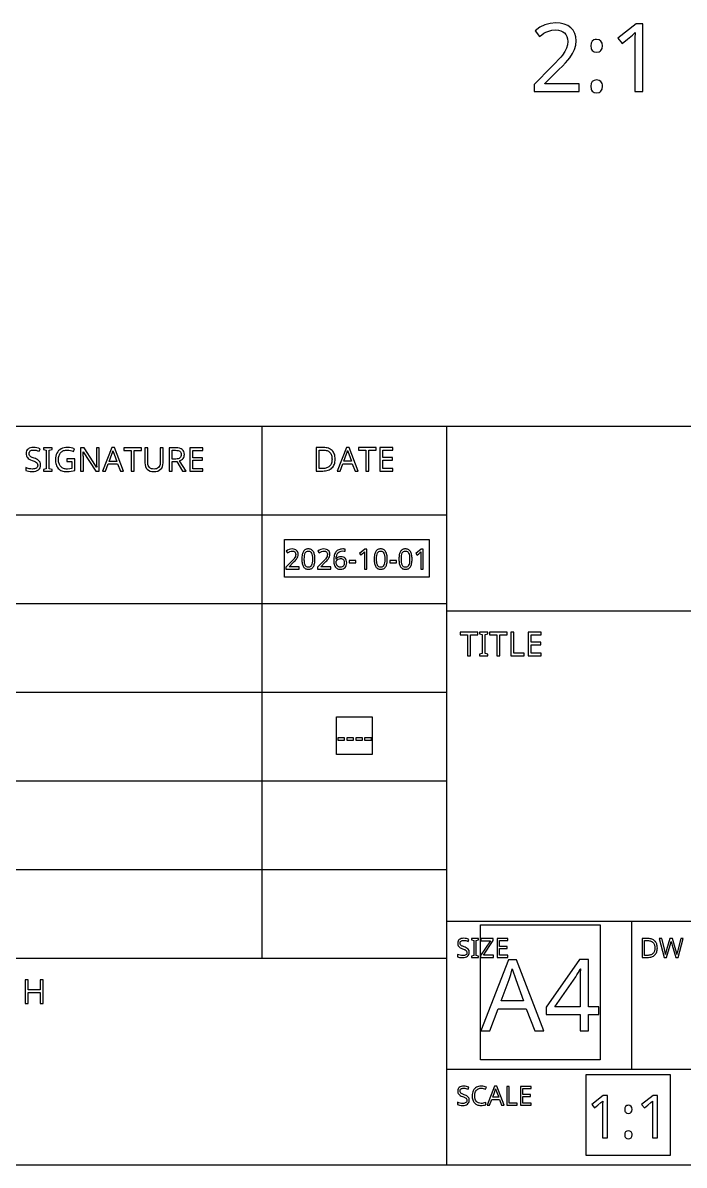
# Model space of a CAD drawing. Extents: x 20 to 297, y 10 to 200.
# Drawn here: x 197 to 231.1, y 10 to 68.9 of the extents above; entities that cross this region are included whole.
import ezdxf

# ---------------------------------------------------------------- set-up
doc = ezdxf.new("R2010")
doc.units = 0
doc.header["$LTSCALE"] = 12.7
doc.header["$MEASUREMENT"] = 0
for name, color, linetype in [('ANNOTATION_TEXT', 7, 'CONTINUOUS'), ('BORDER_FRAME', 7, 'CONTINUOUS'), ('TITLE_BLOCK', 7, 'CONTINUOUS')]:
    doc.layers.add(name, color=color, linetype=linetype)

msp = doc.modelspace()

# ---------------------------------------------------------------- linework, layer by layer
at = {"layer": 'ANNOTATION_TEXT', "color": 7}
for points in [[(225.705, 65.354), (225.705, 65.745), (223.943, 65.745), (223.943, 65.764), (224.67, 66.482), (224.852, 66.663), (225.007, 66.824), (225.132, 66.965), (225.23, 67.085), (225.23, 67.085), (225.376, 67.304), (225.48, 67.519), (225.48, 67.519), (225.543, 67.737), (225.564, 67.962), (225.564, 67.962), (225.546, 68.165), (225.492, 68.346), (225.492, 68.346), (225.403, 68.504), (225.278, 68.639), (225.278, 68.639), (225.122, 68.748), (224.942, 68.825), (224.942, 68.825), (224.738, 68.873), (224.508, 68.89), (224.508, 68.89), (224.223, 68.864), (223.95, 68.787), (223.95, 68.787), (223.689, 68.659), (223.44, 68.479), (223.44, 68.479), (223.668, 68.191), (223.786, 68.278), (223.897, 68.35), (224.001, 68.408), (224.1, 68.451), (224.1, 68.451), (224.298, 68.505), (224.508, 68.522), (224.508, 68.522), (224.643, 68.512), (224.763, 68.482), (224.763, 68.482), (224.868, 68.434), (224.958, 68.367), (224.958, 68.367), (225.029, 68.282), (225.08, 68.181), (225.08, 68.181), (225.112, 68.066), (225.123, 67.936), (225.123, 67.936), (225.106, 67.749), (225.056, 67.576), (225.056, 67.576), (224.974, 67.406), (224.858, 67.23), (224.858, 67.23), (224.774, 67.126), (224.655, 66.992), (224.501, 66.828), (224.312, 66.634), (224.312, 66.634), (223.399, 65.711), (223.399, 65.354), (225.705, 65.354)], [(228.999, 65.354), (228.999, 68.839), (228.644, 68.839), (227.7, 68.108), (227.924, 67.819), (228.201, 68.047), (228.456, 68.258), (228.456, 68.258), (228.599, 68.391), (228.599, 68.391), (228.585, 68.103), (228.58, 67.79), (228.58, 67.79), (228.58, 65.354), (228.999, 65.354)], [(226.308, 67.707), (226.327, 67.569), (226.327, 67.569), (226.351, 67.511), (226.386, 67.464), (226.386, 67.464), (226.429, 67.424), (226.479, 67.397), (226.479, 67.397), (226.606, 67.376), (226.606, 67.376), (226.735, 67.397), (226.735, 67.397), (226.788, 67.424), (226.832, 67.464), (226.832, 67.464), (226.892, 67.569), (226.892, 67.569), (226.913, 67.707), (226.913, 67.707), (226.892, 67.848), (226.892, 67.848), (226.835, 67.953), (226.835, 67.953), (226.737, 68.017), (226.737, 68.017), (226.606, 68.038), (226.606, 68.038), (226.536, 68.032), (226.475, 68.015), (226.475, 68.015), (226.382, 67.95), (226.382, 67.95), (226.324, 67.845), (226.324, 67.845), (226.308, 67.707), (226.308, 67.707)], [(226.308, 65.618), (226.327, 65.478), (226.327, 65.478), (226.351, 65.421), (226.386, 65.373), (226.386, 65.373), (226.429, 65.334), (226.479, 65.306), (226.479, 65.306), (226.606, 65.285), (226.606, 65.285), (226.735, 65.306), (226.735, 65.306), (226.788, 65.334), (226.832, 65.373), (226.832, 65.373), (226.892, 65.478), (226.892, 65.478), (226.913, 65.618), (226.913, 65.618), (226.908, 65.692), (226.892, 65.757), (226.892, 65.757), (226.832, 65.859), (226.832, 65.859), (226.735, 65.924), (226.735, 65.924), (226.606, 65.945), (226.606, 65.945), (226.477, 65.924), (226.477, 65.924), (226.384, 65.859), (226.384, 65.859), (226.327, 65.757), (226.327, 65.757), (226.308, 65.618), (226.308, 65.618)]]:
    msp.add_lwpolyline(points, close=True, dxfattribs=at)
at = {"layer": 'BORDER_FRAME'}
msp.add_line((297, 10), (20, 10), dxfattribs=at)
at = {"layer": 'TITLE_BLOCK'}
for p, q in [((165.555, 48.1), (218.895, 48.1)), ((209.37, 20.668), (209.37, 48.1)), ((218.895, 10), (218.895, 48.1)), ((218.895, 48.1), (297, 48.1)), ((165.555, 43.528), (218.895, 43.528)), ((165.555, 38.956), (218.895, 38.956)), ((218.895, 38.575), (297, 38.575)), ((165.555, 34.384), (218.895, 34.384)), ((165.555, 29.812), (218.895, 29.812)), ((165.555, 25.24), (218.895, 25.24)), ((218.895, 22.573), (297, 22.573)), ((228.42, 14.953), (228.42, 22.573)), ((165.555, 20.668), (218.895, 20.668)), ((218.895, 14.953), (297, 14.953))]:
    msp.add_line(p, q, dxfattribs=at)
for points in [[(197.96, 46.096), (197.958, 46.137), (197.952, 46.174), (197.942, 46.209), (197.928, 46.241), (197.928, 46.241), (197.888, 46.299), (197.83, 46.349), (197.83, 46.349), (197.792, 46.373), (197.746, 46.397), (197.692, 46.422), (197.628, 46.446), (197.628, 46.446), (197.575, 46.466), (197.53, 46.486), (197.492, 46.503), (197.462, 46.52), (197.462, 46.52), (197.417, 46.554), (197.386, 46.592), (197.386, 46.592), (197.368, 46.636), (197.368, 46.636), (197.362, 46.691), (197.362, 46.691), (197.366, 46.731), (197.377, 46.765), (197.377, 46.765), (197.396, 46.796), (197.423, 46.822), (197.423, 46.822), (197.457, 46.842), (197.496, 46.857), (197.496, 46.857), (197.541, 46.865), (197.592, 46.868), (197.592, 46.868), (197.661, 46.864), (197.732, 46.852), (197.806, 46.832), (197.883, 46.803), (197.883, 46.803), (197.93, 46.935), (197.852, 46.964), (197.77, 46.986), (197.685, 46.998), (197.596, 47.003), (197.596, 47.003), (197.513, 46.997), (197.438, 46.981), (197.438, 46.981), (197.372, 46.955), (197.314, 46.919), (197.314, 46.919), (197.268, 46.873), (197.234, 46.82), (197.234, 46.82), (197.215, 46.76), (197.208, 46.693), (197.208, 46.693), (197.212, 46.63), (197.225, 46.573), (197.225, 46.573), (197.248, 46.522), (197.28, 46.477), (197.28, 46.477), (197.322, 46.437), (197.376, 46.399), (197.443, 46.365), (197.521, 46.332), (197.521, 46.332), (197.577, 46.311), (197.625, 46.292), (197.665, 46.273), (197.698, 46.255), (197.698, 46.255), (197.748, 46.22), (197.782, 46.182), (197.782, 46.182), (197.8, 46.137), (197.8, 46.137), (197.807, 46.083), (197.807, 46.083), (197.802, 46.039), (197.789, 46), (197.789, 46), (197.768, 45.967), (197.738, 45.939), (197.738, 45.939), (197.699, 45.916), (197.651, 45.899), (197.651, 45.899), (197.596, 45.89), (197.533, 45.887), (197.533, 45.887), (197.45, 45.891), (197.361, 45.906), (197.361, 45.906), (197.273, 45.928), (197.192, 45.958), (197.192, 45.958), (197.192, 45.812), (197.257, 45.787), (197.335, 45.769), (197.424, 45.758), (197.526, 45.754), (197.526, 45.754), (197.623, 45.76), (197.708, 45.777), (197.708, 45.777), (197.782, 45.806), (197.845, 45.846), (197.845, 45.846), (197.895, 45.896), (197.93, 45.954), (197.93, 45.954), (197.952, 46.02), (197.96, 46.096), (197.96, 46.096)], [(198.546, 45.771), (198.546, 45.859), (198.403, 45.891), (198.403, 46.863), (198.546, 46.897), (198.546, 46.985), (198.107, 46.985), (198.107, 46.897), (198.25, 46.863), (198.25, 45.891), (198.107, 45.859), (198.107, 45.771), (198.546, 45.771)], [(199.308, 46.412), (199.308, 46.276), (199.575, 46.276), (199.575, 45.916), (199.457, 45.894), (199.337, 45.887), (199.337, 45.887), (199.282, 45.888), (199.231, 45.894), (199.184, 45.904), (199.14, 45.917), (199.14, 45.917), (199.099, 45.935), (199.061, 45.957), (199.027, 45.982), (198.996, 46.012), (198.996, 46.012), (198.968, 46.045), (198.945, 46.081), (198.924, 46.122), (198.908, 46.166), (198.908, 46.166), (198.895, 46.213), (198.886, 46.265), (198.881, 46.32), (198.879, 46.378), (198.879, 46.378), (198.886, 46.486), (198.909, 46.582), (198.909, 46.582), (198.926, 46.625), (198.947, 46.665), (198.972, 46.703), (199.001, 46.737), (199.001, 46.737), (199.033, 46.768), (199.068, 46.794), (199.105, 46.817), (199.146, 46.835), (199.146, 46.835), (199.19, 46.849), (199.237, 46.86), (199.287, 46.866), (199.34, 46.868), (199.34, 46.868), (199.417, 46.864), (199.495, 46.851), (199.573, 46.829), (199.653, 46.798), (199.653, 46.798), (199.711, 46.931), (199.626, 46.963), (199.537, 46.985), (199.444, 46.998), (199.349, 47.003), (199.349, 47.003), (199.255, 46.998), (199.168, 46.984), (199.087, 46.96), (199.013, 46.927), (199.013, 46.927), (198.946, 46.885), (198.887, 46.835), (198.887, 46.835), (198.837, 46.777), (198.795, 46.71), (198.795, 46.71), (198.762, 46.636), (198.738, 46.556), (198.724, 46.47), (198.719, 46.378), (198.719, 46.378), (198.722, 46.306), (198.729, 46.239), (198.74, 46.175), (198.757, 46.116), (198.757, 46.116), (198.778, 46.06), (198.805, 46.009), (198.836, 45.962), (198.871, 45.919), (198.871, 45.919), (198.911, 45.88), (198.955, 45.847), (199.003, 45.818), (199.054, 45.795), (199.054, 45.795), (199.11, 45.777), (199.17, 45.765), (199.233, 45.757), (199.301, 45.754), (199.301, 45.754), (199.424, 45.758), (199.532, 45.77), (199.532, 45.77), (199.631, 45.79), (199.728, 45.817), (199.728, 45.817), (199.728, 46.412), (199.308, 46.412)], [(200.982, 45.771), (200.982, 46.985), (200.839, 46.985), (200.839, 46.3), (200.839, 46.268), (200.84, 46.228), (200.842, 46.18), (200.844, 46.122), (200.844, 46.122), (200.846, 46.068), (200.848, 46.026), (200.85, 45.997), (200.851, 45.98), (200.851, 45.98), (200.844, 45.98), (200.632, 46.31), (200.233, 46.926), (200.196, 46.985), (200.019, 46.985), (200.019, 45.771), (200.16, 45.771), (200.16, 46.45), (200.16, 46.508), (200.158, 46.571), (200.155, 46.639), (200.15, 46.712), (200.15, 46.712), (200.146, 46.779), (200.153, 46.779), (200.803, 45.771), (200.982, 45.771)], [(202.073, 45.771), (202.232, 45.771), (201.758, 46.99), (201.62, 46.99), (201.146, 45.771), (201.301, 45.771), (201.445, 46.147), (201.927, 46.147), (202.073, 45.771)], [(201.881, 46.283), (201.497, 46.283), (201.635, 46.651), (201.661, 46.737), (201.687, 46.832), (201.687, 46.832), (201.745, 46.651), (201.881, 46.283)], [(202.783, 45.771), (202.783, 46.851), (203.16, 46.851), (203.16, 46.985), (202.25, 46.985), (202.25, 46.851), (202.63, 46.851), (202.63, 45.771), (202.783, 45.771)], [(204.268, 46.985), (204.116, 46.985), (204.116, 46.2), (204.111, 46.128), (204.095, 46.065), (204.095, 46.065), (204.07, 46.011), (204.035, 45.967), (204.035, 45.967), (203.99, 45.932), (203.937, 45.906), (203.937, 45.906), (203.874, 45.891), (203.804, 45.887), (203.804, 45.887), (203.729, 45.891), (203.664, 45.906), (203.664, 45.906), (203.61, 45.932), (203.565, 45.968), (203.565, 45.968), (203.53, 46.013), (203.505, 46.066), (203.505, 46.066), (203.491, 46.128), (203.486, 46.198), (203.486, 46.198), (203.486, 46.985), (203.332, 46.985), (203.332, 46.203), (203.34, 46.104), (203.362, 46.016), (203.362, 46.016), (203.4, 45.939), (203.453, 45.874), (203.453, 45.874), (203.52, 45.822), (203.599, 45.784), (203.599, 45.784), (203.691, 45.762), (203.795, 45.754), (203.795, 45.754), (203.9, 45.762), (203.992, 45.784), (203.992, 45.784), (204.074, 45.821), (204.143, 45.873), (204.143, 45.873), (204.197, 45.938), (204.237, 46.014), (204.237, 46.014), (204.26, 46.101), (204.268, 46.2), (204.268, 46.2), (204.268, 46.985)], [(204.741, 46.273), (204.982, 46.273), (205.276, 45.771), (205.455, 45.771), (205.122, 46.315), (205.179, 46.338), (205.227, 46.367), (205.227, 46.367), (205.269, 46.4), (205.304, 46.438), (205.304, 46.438), (205.331, 46.481), (205.349, 46.529), (205.349, 46.529), (205.361, 46.582), (205.365, 46.641), (205.365, 46.641), (205.358, 46.721), (205.338, 46.791), (205.338, 46.791), (205.304, 46.85), (205.256, 46.899), (205.256, 46.899), (205.195, 46.937), (205.119, 46.964), (205.119, 46.964), (205.028, 46.98), (204.923, 46.985), (204.923, 46.985), (204.588, 46.985), (204.588, 45.771), (204.741, 45.771), (204.741, 46.273)], [(204.741, 46.402), (204.741, 46.853), (204.914, 46.853), (204.986, 46.85), (205.047, 46.84), (205.047, 46.84), (205.098, 46.823), (205.138, 46.8), (205.138, 46.8), (205.168, 46.77), (205.189, 46.732), (205.189, 46.732), (205.202, 46.687), (205.207, 46.633), (205.207, 46.633), (205.202, 46.579), (205.189, 46.533), (205.189, 46.533), (205.168, 46.493), (205.139, 46.46), (205.139, 46.46), (205.099, 46.435), (205.05, 46.416), (205.05, 46.416), (204.992, 46.406), (204.923, 46.402), (204.923, 46.402), (204.741, 46.402)], [(206.324, 45.771), (206.324, 45.906), (205.799, 45.906), (205.799, 46.339), (206.294, 46.339), (206.294, 46.472), (205.799, 46.472), (205.799, 46.851), (206.324, 46.851), (206.324, 46.985), (205.646, 46.985), (205.646, 45.771), (206.324, 45.771)], [(213.137, 46.402), (213.134, 46.471), (213.127, 46.536), (213.114, 46.597), (213.097, 46.654), (213.097, 46.654), (213.075, 46.707), (213.048, 46.756), (213.016, 46.801), (212.979, 46.842), (212.979, 46.842), (212.937, 46.878), (212.892, 46.91), (212.843, 46.937), (212.79, 46.959), (212.79, 46.959), (212.732, 46.976), (212.671, 46.988), (212.607, 46.995), (212.538, 46.998), (212.538, 46.998), (212.164, 46.998), (212.164, 45.784), (212.502, 45.784), (212.576, 45.786), (212.646, 45.793), (212.712, 45.805), (212.773, 45.823), (212.773, 45.823), (212.829, 45.845), (212.881, 45.872), (212.929, 45.905), (212.972, 45.942), (212.972, 45.942), (213.011, 45.984), (213.044, 46.031), (213.072, 46.081), (213.095, 46.136), (213.095, 46.136), (213.113, 46.196), (213.126, 46.261), (213.134, 46.329), (213.137, 46.402), (213.137, 46.402)], [(212.976, 46.397), (212.974, 46.339), (212.968, 46.284), (212.958, 46.233), (212.944, 46.185), (212.944, 46.185), (212.927, 46.142), (212.906, 46.103), (212.881, 46.067), (212.852, 46.035), (212.852, 46.035), (212.819, 46.007), (212.782, 45.982), (212.742, 45.962), (212.697, 45.945), (212.697, 45.945), (212.649, 45.932), (212.597, 45.922), (212.542, 45.917), (212.482, 45.915), (212.482, 45.915), (212.317, 45.915), (212.317, 46.867), (212.516, 46.867), (212.572, 46.865), (212.624, 46.86), (212.673, 46.851), (212.717, 46.837), (212.717, 46.837), (212.759, 46.821), (212.796, 46.8), (212.831, 46.776), (212.861, 46.748), (212.861, 46.748), (212.888, 46.716), (212.911, 46.681), (212.931, 46.643), (212.947, 46.601), (212.947, 46.601), (212.959, 46.555), (212.968, 46.506), (212.974, 46.453), (212.976, 46.397), (212.976, 46.397)], [(214.167, 45.784), (214.326, 45.784), (213.853, 47.003), (213.715, 47.003), (213.241, 45.784), (213.395, 45.784), (213.54, 46.16), (214.021, 46.16), (214.167, 45.784)], [(213.976, 46.295), (213.591, 46.295), (213.729, 46.663), (213.756, 46.75), (213.781, 46.845), (213.781, 46.845), (213.839, 46.663), (213.976, 46.295)], [(214.877, 45.784), (214.877, 46.863), (215.255, 46.863), (215.255, 46.998), (214.344, 46.998), (214.344, 46.863), (214.724, 46.863), (214.724, 45.784), (214.877, 45.784)], [(216.117, 45.784), (216.117, 45.918), (215.592, 45.918), (215.592, 46.352), (216.087, 46.352), (216.087, 46.484), (215.592, 46.484), (215.592, 46.863), (216.117, 46.863), (216.117, 46.998), (215.439, 46.998), (215.439, 45.784), (216.117, 45.784)], [(211.276, 40.731), (211.276, 40.845), (210.76, 40.845), (210.76, 40.851), (210.973, 41.061), (211.026, 41.114), (211.071, 41.161), (211.108, 41.202), (211.137, 41.237), (211.137, 41.237), (211.18, 41.302), (211.21, 41.364), (211.21, 41.364), (211.228, 41.428), (211.235, 41.494), (211.235, 41.494), (211.229, 41.554), (211.214, 41.607), (211.214, 41.607), (211.187, 41.653), (211.151, 41.692), (211.151, 41.692), (211.105, 41.724), (211.052, 41.747), (211.052, 41.747), (210.993, 41.761), (210.925, 41.766), (210.925, 41.766), (210.842, 41.758), (210.762, 41.736), (210.762, 41.736), (210.686, 41.698), (210.613, 41.646), (210.613, 41.646), (210.68, 41.561), (210.714, 41.587), (210.747, 41.608), (210.777, 41.625), (210.806, 41.637), (210.806, 41.637), (210.864, 41.653), (210.925, 41.658), (210.925, 41.658), (210.965, 41.655), (211, 41.646), (211, 41.646), (211.031, 41.632), (211.057, 41.613), (211.057, 41.613), (211.078, 41.588), (211.093, 41.558), (211.093, 41.558), (211.102, 41.525), (211.105, 41.487), (211.105, 41.487), (211.101, 41.432), (211.086, 41.381), (211.086, 41.381), (211.062, 41.331), (211.028, 41.28), (211.028, 41.28), (211.003, 41.249), (210.969, 41.21), (210.924, 41.162), (210.868, 41.106), (210.868, 41.106), (210.601, 40.836), (210.601, 40.731), (211.276, 40.731)], [(212.097, 41.242), (212.095, 41.305), (212.091, 41.363), (212.084, 41.418), (212.074, 41.468), (212.074, 41.468), (212.062, 41.515), (212.047, 41.558), (212.03, 41.598), (212.01, 41.633), (212.01, 41.633), (211.987, 41.664), (211.961, 41.692), (211.933, 41.715), (211.903, 41.733), (211.903, 41.733), (211.87, 41.748), (211.835, 41.759), (211.797, 41.765), (211.757, 41.767), (211.757, 41.767), (211.715, 41.765), (211.676, 41.759), (211.64, 41.749), (211.607, 41.734), (211.607, 41.734), (211.576, 41.716), (211.548, 41.694), (211.548, 41.694), (211.524, 41.668), (211.502, 41.638), (211.502, 41.638), (211.482, 41.603), (211.466, 41.564), (211.451, 41.521), (211.44, 41.474), (211.44, 41.474), (211.431, 41.423), (211.424, 41.367), (211.421, 41.307), (211.419, 41.242), (211.419, 41.242), (211.421, 41.18), (211.425, 41.121), (211.431, 41.066), (211.44, 41.015), (211.44, 41.015), (211.452, 40.968), (211.467, 40.925), (211.485, 40.886), (211.505, 40.85), (211.505, 40.85), (211.528, 40.819), (211.553, 40.792), (211.58, 40.769), (211.611, 40.75), (211.611, 40.75), (211.644, 40.735), (211.679, 40.725), (211.717, 40.719), (211.757, 40.717), (211.757, 40.717), (211.799, 40.719), (211.837, 40.725), (211.873, 40.735), (211.906, 40.749), (211.906, 40.749), (211.937, 40.767), (211.965, 40.79), (211.965, 40.79), (211.99, 40.816), (212.012, 40.847), (212.012, 40.847), (212.032, 40.881), (212.049, 40.92), (212.063, 40.963), (212.075, 41.01), (212.075, 41.01), (212.085, 41.062), (212.091, 41.118), (212.095, 41.178), (212.097, 41.242), (212.097, 41.242)], [(211.546, 41.242), (211.549, 41.344), (211.558, 41.431), (211.574, 41.503), (211.595, 41.56), (211.595, 41.56), (211.624, 41.604), (211.624, 41.604), (211.661, 41.634), (211.661, 41.634), (211.705, 41.653), (211.705, 41.653), (211.757, 41.66), (211.757, 41.66), (211.809, 41.653), (211.809, 41.653), (211.853, 41.634), (211.853, 41.634), (211.89, 41.602), (211.89, 41.602), (211.919, 41.558), (211.919, 41.558), (211.941, 41.501), (211.957, 41.429), (211.967, 41.343), (211.97, 41.242), (211.97, 41.242), (211.967, 41.141), (211.957, 41.054), (211.941, 40.982), (211.919, 40.924), (211.919, 40.924), (211.89, 40.88), (211.89, 40.88), (211.853, 40.849), (211.853, 40.849), (211.809, 40.83), (211.809, 40.83), (211.757, 40.824), (211.757, 40.824), (211.705, 40.829), (211.705, 40.829), (211.661, 40.848), (211.661, 40.848), (211.625, 40.879), (211.625, 40.879), (211.596, 40.922), (211.596, 40.922), (211.584, 40.949), (211.574, 40.979), (211.565, 41.013), (211.558, 41.051), (211.553, 41.093), (211.549, 41.139), (211.546, 41.189), (211.546, 41.242), (211.546, 41.242)], [(212.91, 40.731), (212.91, 40.845), (212.394, 40.845), (212.394, 40.851), (212.607, 41.061), (212.66, 41.114), (212.705, 41.161), (212.742, 41.202), (212.771, 41.237), (212.771, 41.237), (212.813, 41.302), (212.844, 41.364), (212.844, 41.364), (212.862, 41.428), (212.868, 41.494), (212.868, 41.494), (212.863, 41.554), (212.847, 41.607), (212.847, 41.607), (212.821, 41.653), (212.785, 41.692), (212.785, 41.692), (212.739, 41.724), (212.686, 41.747), (212.686, 41.747), (212.627, 41.761), (212.559, 41.766), (212.559, 41.766), (212.476, 41.758), (212.396, 41.736), (212.396, 41.736), (212.32, 41.698), (212.247, 41.646), (212.247, 41.646), (212.314, 41.561), (212.348, 41.587), (212.381, 41.608), (212.411, 41.625), (212.44, 41.637), (212.44, 41.637), (212.498, 41.653), (212.559, 41.658), (212.559, 41.658), (212.599, 41.655), (212.634, 41.646), (212.634, 41.646), (212.665, 41.632), (212.691, 41.613), (212.691, 41.613), (212.712, 41.588), (212.727, 41.558), (212.727, 41.558), (212.736, 41.525), (212.739, 41.487), (212.739, 41.487), (212.734, 41.432), (212.72, 41.381), (212.72, 41.381), (212.696, 41.331), (212.662, 41.28), (212.662, 41.28), (212.637, 41.249), (212.602, 41.21), (212.557, 41.162), (212.502, 41.106), (212.502, 41.106), (212.235, 40.836), (212.235, 40.731), (212.91, 40.731)], [(213.062, 41.167), (213.065, 41.1), (213.073, 41.037), (213.086, 40.979), (213.105, 40.925), (213.105, 40.925), (213.128, 40.877), (213.156, 40.835), (213.156, 40.835), (213.189, 40.8), (213.226, 40.77), (213.226, 40.77), (213.266, 40.747), (213.311, 40.73), (213.311, 40.73), (213.358, 40.72), (213.409, 40.717), (213.409, 40.717), (213.48, 40.723), (213.543, 40.74), (213.543, 40.74), (213.598, 40.769), (213.646, 40.809), (213.646, 40.809), (213.684, 40.859), (213.711, 40.917), (213.711, 40.917), (213.728, 40.984), (213.733, 41.06), (213.733, 41.06), (213.728, 41.127), (213.713, 41.187), (213.713, 41.187), (213.689, 41.24), (213.655, 41.286), (213.655, 41.286), (213.611, 41.322), (213.56, 41.348), (213.56, 41.348), (213.503, 41.364), (213.438, 41.369), (213.438, 41.369), (213.398, 41.367), (213.361, 41.362), (213.326, 41.352), (213.295, 41.339), (213.295, 41.339), (213.266, 41.322), (213.24, 41.302), (213.24, 41.302), (213.217, 41.277), (213.196, 41.249), (213.196, 41.249), (213.188, 41.249), (213.191, 41.301), (213.197, 41.349), (213.205, 41.394), (213.216, 41.435), (213.216, 41.435), (213.229, 41.472), (213.244, 41.506), (213.262, 41.537), (213.283, 41.563), (213.283, 41.563), (213.331, 41.607), (213.388, 41.637), (213.388, 41.637), (213.455, 41.656), (213.532, 41.662), (213.532, 41.662), (213.598, 41.658), (213.655, 41.646), (213.655, 41.646), (213.655, 41.752), (213.63, 41.758), (213.601, 41.762), (213.567, 41.765), (213.529, 41.766), (213.529, 41.766), (213.472, 41.763), (213.419, 41.756), (213.37, 41.744), (213.325, 41.728), (213.325, 41.728), (213.283, 41.707), (213.244, 41.681), (213.21, 41.651), (213.179, 41.616), (213.179, 41.616), (213.151, 41.576), (213.128, 41.532), (213.107, 41.482), (213.091, 41.429), (213.091, 41.429), (213.078, 41.37), (213.069, 41.307), (213.064, 41.239), (213.062, 41.167), (213.062, 41.167)], [(213.408, 40.822), (213.377, 40.824), (213.348, 40.831), (213.348, 40.831), (213.32, 40.842), (213.295, 40.857), (213.295, 40.857), (213.271, 40.876), (213.25, 40.898), (213.25, 40.898), (213.232, 40.924), (213.217, 40.953), (213.217, 40.953), (213.196, 41.016), (213.189, 41.084), (213.189, 41.084), (213.196, 41.131), (213.196, 41.131), (213.219, 41.176), (213.219, 41.176), (213.255, 41.216), (213.3, 41.246), (213.3, 41.246), (213.354, 41.265), (213.412, 41.271), (213.412, 41.271), (213.457, 41.267), (213.496, 41.257), (213.496, 41.257), (213.53, 41.24), (213.558, 41.216), (213.558, 41.216), (213.58, 41.186), (213.596, 41.15), (213.596, 41.15), (213.606, 41.108), (213.609, 41.06), (213.609, 41.06), (213.606, 41.006), (213.596, 40.959), (213.596, 40.959), (213.58, 40.918), (213.557, 40.884), (213.557, 40.884), (213.528, 40.857), (213.493, 40.838), (213.493, 40.838), (213.453, 40.826), (213.408, 40.822), (213.408, 40.822)], [(214.767, 40.731), (214.767, 41.751), (214.663, 41.751), (214.387, 41.537), (214.453, 41.452), (214.534, 41.519), (214.608, 41.581), (214.608, 41.581), (214.65, 41.62), (214.65, 41.62), (214.646, 41.535), (214.645, 41.444), (214.645, 41.444), (214.645, 40.731), (214.767, 40.731)], [(215.824, 41.242), (215.823, 41.305), (215.819, 41.363), (215.812, 41.418), (215.802, 41.468), (215.802, 41.468), (215.79, 41.515), (215.775, 41.558), (215.757, 41.598), (215.737, 41.633), (215.737, 41.633), (215.714, 41.664), (215.689, 41.692), (215.661, 41.715), (215.63, 41.733), (215.63, 41.733), (215.598, 41.748), (215.562, 41.759), (215.525, 41.765), (215.485, 41.767), (215.485, 41.767), (215.443, 41.765), (215.404, 41.759), (215.368, 41.749), (215.335, 41.734), (215.335, 41.734), (215.304, 41.716), (215.276, 41.694), (215.276, 41.694), (215.251, 41.668), (215.229, 41.638), (215.229, 41.638), (215.21, 41.603), (215.193, 41.564), (215.179, 41.521), (215.167, 41.474), (215.167, 41.474), (215.158, 41.423), (215.152, 41.367), (215.148, 41.307), (215.147, 41.242), (215.147, 41.242), (215.148, 41.18), (215.152, 41.121), (215.159, 41.066), (215.168, 41.015), (215.168, 41.015), (215.18, 40.968), (215.195, 40.925), (215.212, 40.886), (215.233, 40.85), (215.233, 40.85), (215.255, 40.819), (215.28, 40.792), (215.308, 40.769), (215.338, 40.75), (215.338, 40.75), (215.371, 40.735), (215.406, 40.725), (215.444, 40.719), (215.485, 40.717), (215.485, 40.717), (215.526, 40.719), (215.565, 40.725), (215.601, 40.735), (215.634, 40.749), (215.634, 40.749), (215.665, 40.767), (215.692, 40.79), (215.692, 40.79), (215.718, 40.816), (215.74, 40.847), (215.74, 40.847), (215.759, 40.881), (215.776, 40.92), (215.791, 40.963), (215.803, 41.01), (215.803, 41.01), (215.812, 41.062), (215.819, 41.118), (215.823, 41.178), (215.824, 41.242), (215.824, 41.242)], [(215.273, 41.242), (215.276, 41.344), (215.286, 41.431), (215.301, 41.503), (215.323, 41.56), (215.323, 41.56), (215.351, 41.604), (215.351, 41.604), (215.388, 41.634), (215.388, 41.634), (215.432, 41.653), (215.432, 41.653), (215.485, 41.66), (215.485, 41.66), (215.536, 41.653), (215.536, 41.653), (215.581, 41.634), (215.581, 41.634), (215.617, 41.602), (215.617, 41.602), (215.646, 41.558), (215.646, 41.558), (215.669, 41.501), (215.685, 41.429), (215.694, 41.343), (215.697, 41.242), (215.697, 41.242), (215.694, 41.141), (215.685, 41.054), (215.669, 40.982), (215.646, 40.924), (215.646, 40.924), (215.617, 40.88), (215.617, 40.88), (215.581, 40.849), (215.581, 40.849), (215.536, 40.83), (215.536, 40.83), (215.485, 40.824), (215.485, 40.824), (215.433, 40.829), (215.433, 40.829), (215.389, 40.848), (215.389, 40.848), (215.352, 40.879), (215.352, 40.879), (215.323, 40.922), (215.323, 40.922), (215.312, 40.949), (215.301, 40.979), (215.293, 41.013), (215.286, 41.051), (215.28, 41.093), (215.276, 41.139), (215.274, 41.189), (215.273, 41.242), (215.273, 41.242)], [(217.101, 41.242), (217.1, 41.305), (217.095, 41.363), (217.088, 41.418), (217.079, 41.468), (217.079, 41.468), (217.066, 41.515), (217.052, 41.558), (217.034, 41.598), (217.014, 41.633), (217.014, 41.633), (216.991, 41.664), (216.965, 41.692), (216.937, 41.715), (216.907, 41.733), (216.907, 41.733), (216.874, 41.748), (216.839, 41.759), (216.801, 41.765), (216.761, 41.767), (216.761, 41.767), (216.719, 41.765), (216.68, 41.759), (216.644, 41.749), (216.611, 41.734), (216.611, 41.734), (216.581, 41.716), (216.553, 41.694), (216.553, 41.694), (216.528, 41.668), (216.506, 41.638), (216.506, 41.638), (216.487, 41.603), (216.47, 41.564), (216.455, 41.521), (216.444, 41.474), (216.444, 41.474), (216.435, 41.423), (216.429, 41.367), (216.425, 41.307), (216.424, 41.242), (216.424, 41.242), (216.425, 41.18), (216.429, 41.121), (216.435, 41.066), (216.444, 41.015), (216.444, 41.015), (216.457, 40.968), (216.471, 40.925), (216.489, 40.886), (216.509, 40.85), (216.509, 40.85), (216.532, 40.819), (216.557, 40.792), (216.585, 40.769), (216.615, 40.75), (216.615, 40.75), (216.648, 40.735), (216.683, 40.725), (216.721, 40.719), (216.761, 40.717), (216.761, 40.717), (216.803, 40.719), (216.841, 40.725), (216.877, 40.735), (216.91, 40.749), (216.91, 40.749), (216.941, 40.767), (216.969, 40.79), (216.969, 40.79), (216.994, 40.816), (217.017, 40.847), (217.017, 40.847), (217.036, 40.881), (217.053, 40.92), (217.068, 40.963), (217.079, 41.01), (217.079, 41.01), (217.089, 41.062), (217.096, 41.118), (217.1, 41.178), (217.101, 41.242), (217.101, 41.242)], [(216.55, 41.242), (216.553, 41.344), (216.562, 41.431), (216.578, 41.503), (216.599, 41.56), (216.599, 41.56), (216.628, 41.604), (216.628, 41.604), (216.665, 41.634), (216.665, 41.634), (216.709, 41.653), (216.709, 41.653), (216.761, 41.66), (216.761, 41.66), (216.813, 41.653), (216.813, 41.653), (216.857, 41.634), (216.857, 41.634), (216.894, 41.602), (216.894, 41.602), (216.923, 41.558), (216.923, 41.558), (216.945, 41.501), (216.961, 41.429), (216.971, 41.343), (216.974, 41.242), (216.974, 41.242), (216.971, 41.141), (216.961, 41.054), (216.945, 40.982), (216.923, 40.924), (216.923, 40.924), (216.894, 40.88), (216.894, 40.88), (216.857, 40.849), (216.857, 40.849), (216.813, 40.83), (216.813, 40.83), (216.761, 40.824), (216.761, 40.824), (216.71, 40.829), (216.71, 40.829), (216.666, 40.848), (216.666, 40.848), (216.629, 40.879), (216.629, 40.879), (216.6, 40.922), (216.6, 40.922), (216.588, 40.949), (216.578, 40.979), (216.569, 41.013), (216.562, 41.051), (216.557, 41.093), (216.553, 41.139), (216.551, 41.189), (216.55, 41.242), (216.55, 41.242)], [(217.678, 40.731), (217.678, 41.751), (217.574, 41.751), (217.298, 41.537), (217.363, 41.452), (217.444, 41.519), (217.519, 41.581), (217.519, 41.581), (217.561, 41.62), (217.561, 41.62), (217.556, 41.535), (217.555, 41.444), (217.555, 41.444), (217.555, 40.731), (217.678, 40.731)], [(213.858, 41.058), (214.204, 41.058), (214.204, 41.17), (213.858, 41.17), (213.858, 41.058)], [(215.951, 41.058), (216.297, 41.058), (216.297, 41.17), (215.951, 41.17), (215.951, 41.058)], [(220.107, 36.259), (220.107, 37.338), (220.484, 37.338), (220.484, 37.473), (219.574, 37.473), (219.574, 37.338), (219.953, 37.338), (219.953, 36.259), (220.107, 36.259)], [(221.01, 36.259), (221.01, 36.347), (220.867, 36.379), (220.867, 37.351), (221.01, 37.385), (221.01, 37.473), (220.571, 37.473), (220.571, 37.385), (220.714, 37.351), (220.714, 36.379), (220.571, 36.347), (220.571, 36.259), (221.01, 36.259)], [(221.629, 36.259), (221.629, 37.338), (222.006, 37.338), (222.006, 37.473), (221.096, 37.473), (221.096, 37.338), (221.476, 37.338), (221.476, 36.259), (221.629, 36.259)], [(222.191, 36.259), (222.874, 36.259), (222.874, 36.395), (222.344, 36.395), (222.344, 37.473), (222.191, 37.473), (222.191, 36.259)], [(223.761, 36.259), (223.761, 36.393), (223.235, 36.393), (223.235, 36.827), (223.73, 36.827), (223.73, 36.959), (223.235, 36.959), (223.235, 37.338), (223.761, 37.338), (223.761, 37.473), (223.082, 37.473), (223.082, 36.259), (223.761, 36.259)], [(213.277, 31.913), (213.623, 31.913), (213.623, 32.025), (213.277, 32.025), (213.277, 31.913)], [(213.737, 31.913), (214.083, 31.913), (214.083, 32.025), (213.737, 32.025), (213.737, 31.913)], [(214.196, 31.913), (214.542, 31.913), (214.542, 32.025), (214.196, 32.025), (214.196, 31.913)], [(214.656, 31.913), (215.002, 31.913), (215.002, 32.025), (214.656, 32.025), (214.656, 31.913)], [(220.052, 20.97), (220.05, 21.002), (220.046, 21.033), (220.038, 21.06), (220.027, 21.086), (220.027, 21.086), (219.995, 21.132), (219.948, 21.172), (219.948, 21.172), (219.918, 21.191), (219.881, 21.211), (219.838, 21.23), (219.787, 21.25), (219.787, 21.25), (219.745, 21.266), (219.709, 21.281), (219.678, 21.296), (219.654, 21.309), (219.654, 21.309), (219.618, 21.336), (219.593, 21.366), (219.593, 21.366), (219.579, 21.402), (219.579, 21.402), (219.574, 21.446), (219.574, 21.446), (219.577, 21.477), (219.586, 21.505), (219.586, 21.505), (219.601, 21.53), (219.623, 21.55), (219.623, 21.55), (219.65, 21.567), (219.681, 21.578), (219.681, 21.578), (219.717, 21.585), (219.758, 21.588), (219.758, 21.588), (219.813, 21.584), (219.87, 21.575), (219.93, 21.558), (219.991, 21.536), (219.991, 21.536), (220.029, 21.641), (219.966, 21.665), (219.901, 21.682), (219.832, 21.692), (219.761, 21.695), (219.761, 21.695), (219.695, 21.691), (219.635, 21.678), (219.635, 21.678), (219.582, 21.657), (219.536, 21.628), (219.536, 21.628), (219.499, 21.591), (219.472, 21.549), (219.472, 21.549), (219.456, 21.501), (219.451, 21.447), (219.451, 21.447), (219.454, 21.397), (219.465, 21.351), (219.465, 21.351), (219.483, 21.31), (219.509, 21.275), (219.509, 21.275), (219.542, 21.242), (219.586, 21.212), (219.639, 21.185), (219.701, 21.159), (219.701, 21.159), (219.746, 21.142), (219.784, 21.126), (219.816, 21.111), (219.843, 21.097), (219.843, 21.097), (219.883, 21.069), (219.91, 21.039), (219.91, 21.039), (219.924, 21.003), (219.924, 21.003), (219.93, 20.959), (219.93, 20.959), (219.926, 20.924), (219.916, 20.893), (219.916, 20.893), (219.899, 20.867), (219.875, 20.844), (219.875, 20.844), (219.843, 20.825), (219.806, 20.812), (219.806, 20.812), (219.761, 20.805), (219.711, 20.802), (219.711, 20.802), (219.644, 20.806), (219.573, 20.817), (219.573, 20.817), (219.503, 20.836), (219.438, 20.859), (219.438, 20.859), (219.438, 20.742), (219.49, 20.722), (219.552, 20.708), (219.624, 20.699), (219.705, 20.697), (219.705, 20.697), (219.782, 20.701), (219.851, 20.715), (219.851, 20.715), (219.91, 20.738), (219.96, 20.77), (219.96, 20.77), (220, 20.81), (220.029, 20.856), (220.029, 20.856), (220.046, 20.909), (220.052, 20.97), (220.052, 20.97)], [(220.521, 20.71), (220.521, 20.78), (220.407, 20.806), (220.407, 21.584), (220.521, 21.611), (220.521, 21.681), (220.17, 21.681), (220.17, 21.611), (220.285, 21.584), (220.285, 20.806), (220.17, 20.78), (220.17, 20.71), (220.521, 20.71)], [(221.302, 20.71), (221.302, 20.819), (220.777, 20.819), (221.288, 21.589), (221.288, 21.681), (220.645, 21.681), (220.645, 21.572), (221.14, 21.572), (220.629, 20.802), (220.629, 20.71), (221.302, 20.71)], [(222.03, 20.71), (222.03, 20.817), (221.609, 20.817), (221.609, 21.164), (222.005, 21.164), (222.005, 21.271), (221.609, 21.271), (221.609, 21.574), (222.03, 21.574), (222.03, 21.681), (221.487, 21.681), (221.487, 20.71), (222.03, 20.71)], [(229.741, 21.204), (229.739, 21.259), (229.733, 21.311), (229.723, 21.359), (229.709, 21.405), (229.709, 21.405), (229.692, 21.447), (229.67, 21.486), (229.644, 21.522), (229.615, 21.555), (229.615, 21.555), (229.582, 21.584), (229.545, 21.61), (229.506, 21.631), (229.463, 21.649), (229.463, 21.649), (229.418, 21.662), (229.369, 21.672), (229.317, 21.678), (229.262, 21.68), (229.262, 21.68), (228.963, 21.68), (228.963, 20.709), (229.234, 20.709), (229.293, 20.71), (229.349, 20.716), (229.401, 20.726), (229.45, 20.74), (229.45, 20.74), (229.495, 20.758), (229.537, 20.78), (229.575, 20.806), (229.61, 20.835), (229.61, 20.835), (229.64, 20.869), (229.667, 20.906), (229.69, 20.947), (229.708, 20.991), (229.708, 20.991), (229.722, 21.039), (229.733, 21.09), (229.739, 21.145), (229.741, 21.204), (229.741, 21.204)], [(229.612, 21.2), (229.611, 21.153), (229.606, 21.109), (229.598, 21.068), (229.587, 21.03), (229.587, 21.03), (229.573, 20.995), (229.556, 20.964), (229.536, 20.935), (229.513, 20.91), (229.513, 20.91), (229.487, 20.887), (229.458, 20.867), (229.425, 20.851), (229.39, 20.837), (229.39, 20.837), (229.351, 20.827), (229.31, 20.819), (229.265, 20.815), (229.218, 20.813), (229.218, 20.813), (229.085, 20.813), (229.085, 21.576), (229.245, 21.576), (229.289, 21.574), (229.331, 21.57), (229.37, 21.562), (229.406, 21.552), (229.406, 21.552), (229.439, 21.538), (229.469, 21.522), (229.496, 21.502), (229.521, 21.48), (229.521, 21.48), (229.542, 21.455), (229.561, 21.427), (229.576, 21.396), (229.589, 21.362), (229.589, 21.362), (229.599, 21.326), (229.606, 21.286), (229.611, 21.244), (229.612, 21.2), (229.612, 21.2)], [(230.813, 20.709), (231.072, 21.68), (230.944, 21.68), (230.794, 21.088), (230.778, 21.021), (230.764, 20.959), (230.754, 20.904), (230.747, 20.855), (230.747, 20.855), (230.724, 20.973), (230.694, 21.089), (230.694, 21.089), (230.515, 21.68), (230.389, 21.68), (230.218, 21.094), (230.186, 20.969), (230.166, 20.855), (230.166, 20.855), (230.146, 20.971), (230.119, 21.087), (230.119, 21.087), (229.968, 21.68), (229.841, 21.68), (230.098, 20.709), (230.221, 20.709), (230.405, 21.341), (230.421, 21.398), (230.434, 21.45), (230.444, 21.496), (230.451, 21.537), (230.451, 21.537), (230.457, 21.506), (230.467, 21.464), (230.482, 21.41), (230.501, 21.345), (230.501, 21.345), (230.69, 20.709), (230.813, 20.709)], [(223.425, 16.932), (223.9, 16.932), (222.48, 20.589), (222.067, 20.589), (220.644, 16.932), (221.107, 16.932), (221.541, 18.06), (222.986, 18.06), (223.425, 16.932)], [(222.849, 18.467), (221.695, 18.467), (222.109, 19.57), (222.189, 19.83), (222.266, 20.116), (222.266, 20.116), (222.44, 19.57), (222.849, 18.467)], [(226.721, 17.759), (226.721, 18.163), (226.193, 18.163), (226.193, 20.594), (225.727, 20.594), (224.013, 18.14), (224.013, 17.759), (225.757, 17.759), (225.757, 16.932), (226.193, 16.932), (226.193, 17.759), (226.721, 17.759)], [(225.757, 18.163), (224.451, 18.163), (225.542, 19.717), (225.6, 19.806), (225.664, 19.922), (225.664, 19.922), (225.724, 20.035), (225.762, 20.116), (225.762, 20.116), (225.784, 20.116), (225.772, 19.891), (225.763, 19.681), (225.758, 19.487), (225.757, 19.309), (225.757, 19.309), (225.757, 18.163)], [(198.094, 18.339), (198.094, 19.553), (197.941, 19.553), (197.941, 19.04), (197.318, 19.04), (197.318, 19.553), (197.165, 19.553), (197.165, 18.339), (197.318, 18.339), (197.318, 18.905), (197.941, 18.905), (197.941, 18.339), (198.094, 18.339)], [(220.052, 13.35), (220.05, 13.382), (220.046, 13.413), (220.038, 13.44), (220.027, 13.466), (220.027, 13.466), (219.995, 13.512), (219.948, 13.552), (219.948, 13.552), (219.918, 13.571), (219.881, 13.591), (219.838, 13.61), (219.787, 13.63), (219.787, 13.63), (219.745, 13.646), (219.709, 13.661), (219.678, 13.676), (219.654, 13.689), (219.654, 13.689), (219.618, 13.716), (219.593, 13.746), (219.593, 13.746), (219.579, 13.782), (219.579, 13.782), (219.574, 13.826), (219.574, 13.826), (219.577, 13.857), (219.586, 13.885), (219.586, 13.885), (219.601, 13.91), (219.623, 13.93), (219.623, 13.93), (219.65, 13.947), (219.681, 13.958), (219.681, 13.958), (219.717, 13.965), (219.758, 13.968), (219.758, 13.968), (219.813, 13.964), (219.87, 13.955), (219.93, 13.938), (219.991, 13.916), (219.991, 13.916), (220.029, 14.021), (219.966, 14.045), (219.901, 14.062), (219.832, 14.072), (219.761, 14.075), (219.761, 14.075), (219.695, 14.071), (219.635, 14.058), (219.635, 14.058), (219.582, 14.037), (219.536, 14.008), (219.536, 14.008), (219.499, 13.971), (219.472, 13.929), (219.472, 13.929), (219.456, 13.881), (219.451, 13.827), (219.451, 13.827), (219.454, 13.777), (219.465, 13.731), (219.465, 13.731), (219.483, 13.69), (219.509, 13.655), (219.509, 13.655), (219.542, 13.622), (219.586, 13.592), (219.639, 13.565), (219.701, 13.539), (219.701, 13.539), (219.746, 13.522), (219.784, 13.506), (219.816, 13.491), (219.843, 13.477), (219.843, 13.477), (219.883, 13.449), (219.91, 13.419), (219.91, 13.419), (219.924, 13.383), (219.924, 13.383), (219.93, 13.339), (219.93, 13.339), (219.926, 13.304), (219.916, 13.273), (219.916, 13.273), (219.899, 13.247), (219.875, 13.224), (219.875, 13.224), (219.843, 13.205), (219.806, 13.192), (219.806, 13.192), (219.761, 13.185), (219.711, 13.182), (219.711, 13.182), (219.644, 13.186), (219.573, 13.197), (219.573, 13.197), (219.503, 13.216), (219.438, 13.239), (219.438, 13.239), (219.438, 13.122), (219.49, 13.102), (219.552, 13.088), (219.624, 13.079), (219.705, 13.077), (219.705, 13.077), (219.782, 13.081), (219.851, 13.095), (219.851, 13.095), (219.91, 13.118), (219.96, 13.15), (219.96, 13.15), (220, 13.19), (220.029, 13.236), (220.029, 13.236), (220.046, 13.289), (220.052, 13.35), (220.052, 13.35)], [(220.664, 13.968), (220.717, 13.964), (220.771, 13.954), (220.827, 13.938), (220.885, 13.914), (220.885, 13.914), (220.934, 14.018), (220.874, 14.043), (220.809, 14.061), (220.74, 14.072), (220.665, 14.075), (220.665, 14.075), (220.596, 14.071), (220.531, 14.06), (220.471, 14.041), (220.415, 14.014), (220.415, 14.014), (220.365, 13.98), (220.322, 13.94), (220.322, 13.94), (220.285, 13.893), (220.254, 13.84), (220.254, 13.84), (220.23, 13.781), (220.213, 13.718), (220.202, 13.65), (220.199, 13.577), (220.199, 13.577), (220.201, 13.519), (220.206, 13.464), (220.215, 13.412), (220.227, 13.364), (220.227, 13.364), (220.244, 13.32), (220.264, 13.279), (220.287, 13.241), (220.314, 13.207), (220.314, 13.207), (220.345, 13.176), (220.379, 13.15), (220.415, 13.127), (220.455, 13.109), (220.455, 13.109), (220.498, 13.095), (220.544, 13.085), (220.593, 13.079), (220.645, 13.077), (220.645, 13.077), (220.715, 13.079), (220.777, 13.085), (220.777, 13.085), (220.835, 13.097), (220.896, 13.116), (220.896, 13.116), (220.896, 13.222), (220.833, 13.205), (220.773, 13.193), (220.716, 13.186), (220.663, 13.184), (220.663, 13.184), (220.587, 13.19), (220.52, 13.209), (220.52, 13.209), (220.49, 13.223), (220.463, 13.241), (220.438, 13.261), (220.415, 13.285), (220.415, 13.285), (220.376, 13.342), (220.349, 13.409), (220.349, 13.409), (220.333, 13.487), (220.328, 13.576), (220.328, 13.576), (220.333, 13.662), (220.35, 13.738), (220.35, 13.738), (220.378, 13.805), (220.417, 13.863), (220.417, 13.863), (220.441, 13.887), (220.466, 13.908), (220.494, 13.926), (220.524, 13.941), (220.524, 13.941), (220.556, 13.953), (220.59, 13.961), (220.626, 13.966), (220.664, 13.968), (220.664, 13.968)], [(221.717, 13.09), (221.844, 13.09), (221.465, 14.065), (221.355, 14.065), (220.976, 13.09), (221.099, 13.09), (221.215, 13.391), (221.6, 13.391), (221.717, 13.09)], [(221.564, 13.499), (221.256, 13.499), (221.366, 13.793), (221.388, 13.863), (221.408, 13.939), (221.408, 13.939), (221.455, 13.793), (221.564, 13.499)], [(221.977, 13.09), (222.524, 13.09), (222.524, 13.199), (222.1, 13.199), (222.1, 14.061), (221.977, 14.061), (221.977, 13.09)], [(223.233, 13.09), (223.233, 13.197), (222.813, 13.197), (222.813, 13.544), (223.209, 13.544), (223.209, 13.651), (222.813, 13.651), (222.813, 13.954), (223.233, 13.954), (223.233, 14.061), (222.69, 14.061), (222.69, 13.09), (223.233, 13.09)], [(227.176, 11.401), (227.176, 13.586), (226.953, 13.586), (226.361, 13.128), (226.501, 12.947), (226.675, 13.089), (226.835, 13.222), (226.835, 13.222), (226.925, 13.305), (226.925, 13.305), (226.916, 13.125), (226.913, 12.929), (226.913, 12.929), (226.913, 11.401), (227.176, 11.401)], [(229.747, 11.401), (229.747, 13.586), (229.524, 13.586), (228.932, 13.128), (229.073, 12.947), (229.247, 13.089), (229.406, 13.222), (229.406, 13.222), (229.496, 13.305), (229.496, 13.305), (229.487, 13.125), (229.484, 12.929), (229.484, 12.929), (229.484, 11.401), (229.747, 11.401)], [(228.059, 12.876), (228.071, 12.79), (228.071, 12.79), (228.086, 12.754), (228.109, 12.724), (228.109, 12.724), (228.135, 12.699), (228.167, 12.682), (228.167, 12.682), (228.246, 12.669), (228.246, 12.669), (228.327, 12.682), (228.327, 12.682), (228.36, 12.699), (228.388, 12.724), (228.388, 12.724), (228.425, 12.79), (228.425, 12.79), (228.439, 12.876), (228.439, 12.876), (228.425, 12.965), (228.425, 12.965), (228.39, 13.03), (228.39, 13.03), (228.328, 13.071), (228.328, 13.071), (228.246, 13.084), (228.246, 13.084), (228.202, 13.08), (228.164, 13.069), (228.164, 13.069), (228.106, 13.029), (228.106, 13.029), (228.07, 12.963), (228.07, 12.963), (228.059, 12.876), (228.059, 12.876)], [(228.059, 11.567), (228.071, 11.479), (228.071, 11.479), (228.086, 11.443), (228.109, 11.413), (228.109, 11.413), (228.135, 11.388), (228.167, 11.371), (228.167, 11.371), (228.246, 11.358), (228.246, 11.358), (228.327, 11.371), (228.327, 11.371), (228.36, 11.388), (228.388, 11.413), (228.388, 11.413), (228.425, 11.479), (228.425, 11.479), (228.439, 11.567), (228.439, 11.567), (228.436, 11.613), (228.425, 11.654), (228.425, 11.654), (228.388, 11.718), (228.388, 11.718), (228.327, 11.758), (228.327, 11.758), (228.246, 11.772), (228.246, 11.772), (228.165, 11.758), (228.165, 11.758), (228.107, 11.718), (228.107, 11.718), (228.071, 11.654), (228.071, 11.654), (228.059, 11.567), (228.059, 11.567)]]:
    msp.add_lwpolyline(points, close=True, dxfattribs=at)
at = {"layer": 'TITLE_BLOCK', "color": 254}
for points in [[(210.526, 40.312), (210.526, 42.258), (217.981, 42.258), (217.981, 40.312), (210.526, 40.312)], [(213.213, 31.167), (213.213, 33.113), (215.052, 33.113), (215.052, 31.167), (213.213, 31.167)], [(220.619, 15.437), (220.619, 22.386), (226.798, 22.386), (226.798, 15.437), (220.619, 15.437)], [(226.074, 10.504), (226.074, 14.673), (230.396, 14.673), (230.396, 10.504), (226.074, 10.504)]]:
    msp.add_lwpolyline(points, close=True, dxfattribs=at)

doc.saveas('drawing.dxf')
